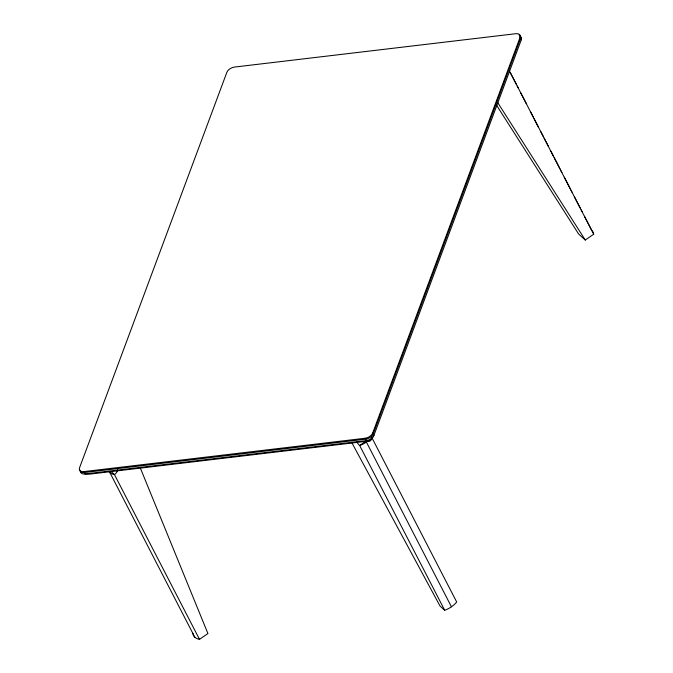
<?xml version="1.0" encoding="UTF-8"?>
<svg xmlns="http://www.w3.org/2000/svg" width="673" height="673" viewBox="0 0 673 673"><rect width="100%" height="100%" fill="white"/><g stroke="black" fill="none" stroke-linecap="round" stroke-linejoin="round"><path stroke-width="1.01" d="M83.73 471.613L365.153 438.241A6.57 3.836 -27.3 0 0 372.682 433.05L520.027 37.503A6.57 3.836 -27.3 0 0 515.838 33.7L234.423 67.073A6.57 3.836 -27.3 0 0 226.885 72.263L79.54 467.811A6.57 3.836 -27.3 0 0 83.73 471.613L84.949 473.977L89.046 474.196L370.108 440.865L371.446 438.476M520.717 36.897A6.57 3.836 -27.3 0 1 521.255 39.875L373.91 435.423L370.714 440.445M496.506 105.148L578.603 233.994L585.266 240.034L593.695 234.229A17.448 10.188 -27.3 0 0 591.693 230.292L584.484 216.327M365.658 441.387L359.668 445.518L444.702 610.276A17.448 10.188 -27.3 0 0 456.698 602.015L371.656 437.257M192.831 633.301A17.448 10.188 -27.3 0 0 199.494 639.35L207.923 633.545L140.177 467.651M370.108 440.865L366.373 440.613L84.949 473.977A6.57 3.836 -27.3 0 1 80.533 471.319M444.702 610.276L440.016 606.02L351.903 442.834M110.759 471.235L114.46 474.591L199.494 639.35M497.549 102.363L585.266 240.034M520.027 37.503L521.255 39.875M510.504 72.987L516.267 84.15M517.226 86.018L518.185 87.877M520.591 92.529L526.353 103.701M530.677 112.08L533.083 116.732M534.042 118.591L538.366 126.97M540.772 131.622L543.17 136.282M544.129 138.142L548.453 146.521M550.859 151.173L553.256 155.825M554.224 157.692L559.986 168.856M560.946 170.723L561.905 172.582M564.311 177.235L570.073 188.406M571.032 190.266L572 192.125M574.397 196.785L580.168 207.949M581.127 209.816L582.086 211.675M509.141 70.404L593.695 234.229M372.682 433.05L373.91 435.423A6.57 3.836 -27.3 0 1 366.373 440.613L365.153 438.241M366.398 442.06L451.44 606.819M109.716 472.269L194.834 637.247M368.375 440.571A17.448 10.188 -27.3 0 1 359.668 445.518A6.57 1.136 55.4 0 1 356.362 441.53M108.799 471.352A17.448 10.188 -27.3 0 0 114.46 474.591A6.57 5.216 -47.8 0 0 117.733 469.83M79.793 469.897A6.57 3.836 -27.3 0 0 84.218 472.555L365.641 439.183A6.57 3.836 -27.3 0 0 373.179 434.001L520.515 38.454A6.57 3.836 -27.3 0 0 519.034 34.903M519.766 36.325A6.57 3.836 -27.3 0 1 520.288 36.578"/></g></svg>
